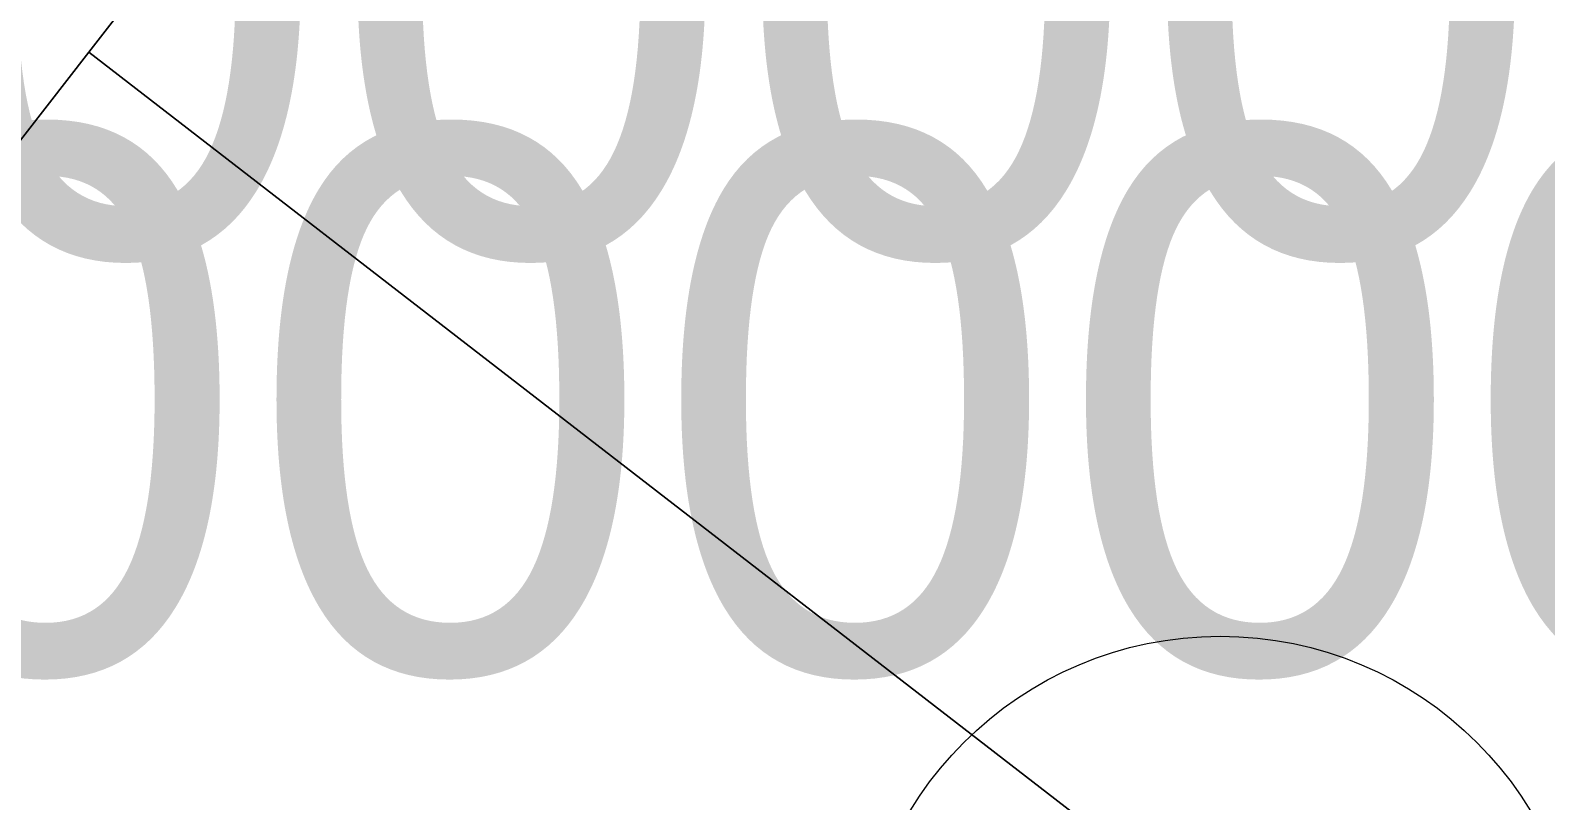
# Model space of a CAD drawing. Header units: metres. Extents: x 0 to 105485, y 0 to 425721.
# Drawn here: x 104773.413 to 104775.919, y 425265.527 to 425266.801 of the extents above; entities that cross this region are included whole.
import ezdxf
from ezdxf.enums import TextEntityAlignment as Align

# ---------------------------------------------------------------- set-up
doc = ezdxf.new("R2010")
doc.units = ezdxf.units.M
doc.header["$MEASUREMENT"] = 0
for name, color, linetype, lineweight in [('B-XX-BV-GELEIDECONSTRUCTIE-G', 210, 'Continuous', 18), ('B-XX-MO-ONDERZOEK_BORING-T', 30, 'Continuous', 18), ('B-XX-MO-ONDERZOEK_SONDERING-S', 90, 'Continuous', 18), ('B-XX-MO-ONDERZOEK_SONDERING-T', 90, 'Continuous', 18), ('B-XX-VH-OPENVERHARDING-G', 90, 'Continuous', 18)]:
    doc.layers.add(name, color=color, linetype=linetype, lineweight=lineweight)

msp = doc.modelspace()

# ---------------------------------------------------------------- linework, layer by layer
at = {"layer": 'B-XX-BV-GELEIDECONSTRUCTIE-G', "color": 0, "ltscale": 0.5, "true_color": 0x808080}
msp.add_polyline3d([(104771.408, 425264.06, 3.9779), (104772.131, 425264.99, 3.9856), (104773.51, 425266.765, 4.0133), (104774.898, 425268.551, 4.0259), (104775.1, 425268.811, 4.03)], dxfattribs=at)
at = {"layer": 'B-XX-MO-ONDERZOEK_SONDERING-S'}
msp.add_circle((104775.381, 425265.199), 0.6, dxfattribs=at)
at = {"layer": 'B-XX-VH-OPENVERHARDING-G', "ltscale": 0.5}
for points in [[(104770.764, 425263.204), (104771.137, 425263.681), (104771.408, 425264.06), (104772.131, 425264.99), (104773.51, 425266.765), (104774.898, 425268.551), (104775.1, 425268.811), (104773.347, 425270.181), (104763.239, 425257.337), (104761.844, 425257.15), (104764.428, 425255.06), (104765.235, 425256.103), (104766.612, 425257.882), (104767.988, 425259.66), (104768.097, 425259.801), (104768.372, 425260.144), (104769.378, 425261.431)], [(104774.898, 425268.551), (104773.51, 425266.765), (104777.052, 425264.027), (104778.435, 425265.813)], [(104773.51, 425266.765), (104772.131, 425264.99), (104775.675, 425262.247), (104777.052, 425264.027)]]:
    msp.add_lwpolyline(points, close=True, dxfattribs=at)

# ---------------------------------------------------------------- texts
at = {"layer": 'B-XX-MO-ONDERZOEK_BORING-T', "color": 10, "lineweight": 18}
msp.add_text('BHR000000360519', height=0.9, dxfattribs=at).set_placement((104775.18, 425266.19), align=Align.MIDDLE_CENTER)
at = {"layer": 'B-XX-MO-ONDERZOEK_SONDERING-T', "color": 10, "lineweight": 18}
msp.add_text('CPT000000201300', height=0.9, dxfattribs=at).set_placement((104775.381, 425266.879), align=Align.MIDDLE_CENTER)

doc.saveas('drawing.dxf')
